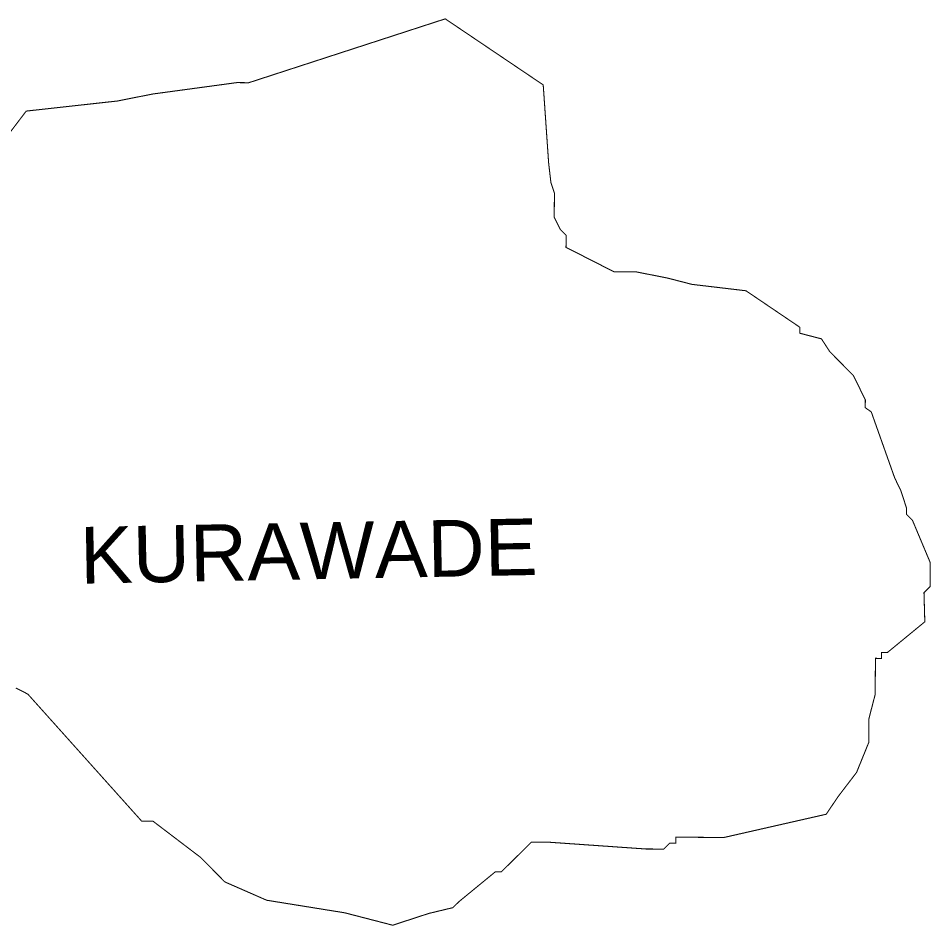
# Model space of a CAD drawing. Header units: metres. Extents: x 288417 to 291918, y 1992721 to 1994461.
# Drawn here: x 290167 to 291918, y 1992721 to 1994461 of the extents above; entities that cross this region are included whole.
import ezdxf

# ---------------------------------------------------------------- set-up
doc = ezdxf.new("R2010")
doc.units = ezdxf.units.M
doc.header["$MEASUREMENT"] = 0
doc.layers.add('VILLAGE NAME', color=250, linetype='Continuous')
doc.styles.get("Standard").update_dxf_attribs({"font": 'simplex.shx'})

msp = doc.modelspace()

# ---------------------------------------------------------------- linework, layer by layer
at = {"color": 6, "const_width": 2, "flags": 128}
for points in [[(290182.7, 1994283.3), (290358.1, 1994302.7), (290425, 1994316), (290586.5, 1994337.9), (290609.5, 1994337.7), (290986.4, 1994460.2), (291174.3, 1994333.5), (291184.7, 1994183.6), (291189, 1994146.6), (291195.8, 1994125.9), (291195.4, 1994079.8), (291206.8, 1994056.6), (291218.2, 1994045), (291218, 1994022), (291309.9, 1993975.2), (291351.5, 1993975.2), (291413.5, 1993962.9), (291459.5, 1993951), (291563.2, 1993938.7), (291666.4, 1993868.8), (291666.3, 1993857.3), (291708, 1993846.5), (291723.7, 1993822.2), (291769.4, 1993775.8), (291792.1, 1993729.5), (291792, 1993714.5), (291803.5, 1993706.4), (291848.6, 1993579.3), (291860, 1993556.1), (291871.3, 1993521.5), (291871.3, 1993509.9), (291882.6, 1993498.3), (291916.6, 1993417.4), (291916.2, 1993371.3), (291904.6, 1993359.8), (291906.2, 1993303.9), (291834.6, 1993245.1), (291823.1, 1993245.2), (291823, 1993233.7), (291811.5, 1993233.8), (291811, 1993164.6), (291799.1, 1993118.6), (291798.7, 1993072.5), (291775.3, 1993015), (291740.3, 1992969.2), (291717, 1992934.8), (291520.8, 1992890.2), (291428.6, 1992890.9), (291428.6, 1992879.3), (291416.9, 1992879.4), (291405.3, 1992868), (291370.8, 1992868.2), (291370.8, 1992868.2), (291186.4, 1992881.1), (291151.8, 1992881.4), (291093.8, 1992824.2), (291082.3, 1992824.3), (291012.7, 1992767.2), (291001.1, 1992755.7), (290954.9, 1992744.6), (290885.6, 1992722), (290793.6, 1992745.8), (290643.9, 1992769.9), (290563.5, 1992805.1), (290517.7, 1992851.6), (290426, 1992921.4), (290404.1, 1992921.6), (290185.8, 1993165.2), (290162.9, 1993176.9)], [(290147.8, 1994237.4), (290182.7, 1994283.3)]]:
    msp.add_lwpolyline(points, dxfattribs=at)

# ---------------------------------------------------------------- texts
at = {"layer": 'VILLAGE NAME', "insert": (290284.6, 1993485.6), "char_height": 108.748, "attachment_point": 1, "rotation": 1.1028}
msp.add_mtext_dynamic_manual_height_columns('{\\fArial|b0|i0|c0|p34;KURAWADE}', width=1571.314, gutter_width=543.7, heights=[0], dxfattribs=at)

doc.saveas('drawing.dxf')
